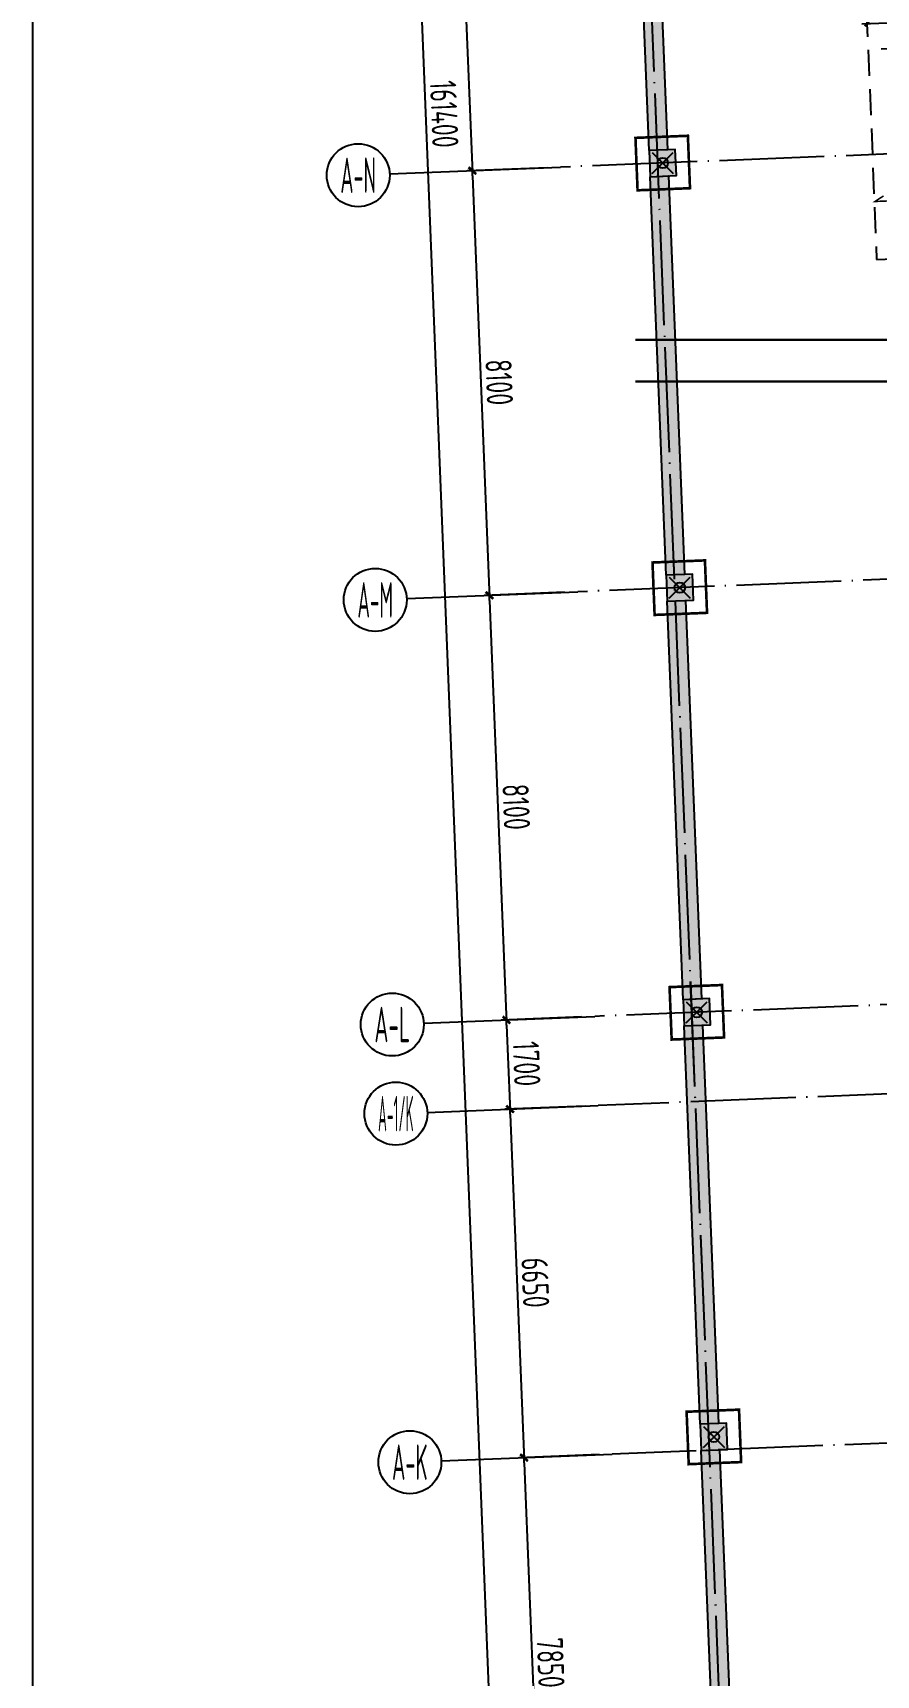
# Model space of a CAD drawing. Extents: x -57409 to 252654, y -8259 to 229119.
# Drawn here: x 23132 to 39206, y 101508 to 132811 of the extents above; entities that cross this region are included whole.
import ezdxf
from ezdxf.enums import TextEntityAlignment as Align

# ---------------------------------------------------------------- set-up
doc = ezdxf.new("R2010")
doc.units = 0
doc.header["$LTSCALE"] = 100
doc.header["$PDMODE"] = 35
doc.header["$PDSIZE"] = 200
doc.linetypes.add('DASHED', pattern=[0.75, 0.5, -0.25])
doc.linetypes.add('DOTE', pattern=[2.42, 2, -0.2, 0.02, -0.2])
doc.layers.get('0').update_dxf_attribs({"linetype": 'CONTINUOUS'})
doc.layers.get('Defpoints').update_dxf_attribs({"linetype": 'CONTINUOUS'})
for name, color, linetype in [('B-TEXT', 3, 'CONTINUOUS'), ('codim', 7, 'CONTINUOUS'), ('COLU', 7, 'CONTINUOUS'), ('CT', 2, 'CONTINUOUS'), ('dote', 253, 'DOTE'), ('h填实-柱墙', 254, 'CONTINUOUS'), ('Q-dote', 253, 'DOTE'), ('WALL', 3, 'CONTINUOUS'), ('Z-AXIS', 3, 'CONTINUOUS'), ('z柱下板带1', 60, 'CONTINUOUS'), ('板底钢筋', 24, 'CONTINUOUS')]:
    doc.layers.add(name, color=color, linetype=linetype)
doc.layers.add('mis', color=31, linetype='CONTINUOUS', plot=False)
doc.layers.add('重心计算', color=7, linetype='CONTINUOUS', plot=False)
doc.styles.add('_TCH_AXIS', font='tssdeng.shx', dxfattribs={"width": 0.7, "bigfont": 'tssdchn.shx'})
doc.styles.add('COMPLEX', font='tssdeng.shx', dxfattribs={"width": 0.7, "bigfont": 'tssdchn.shx'})
doc.styles.add('Jgcad-DIM', font='tssdeng.shx', dxfattribs={"width": 0.7, "bigfont": 'tssdchn.shx'})
doc.styles.add('TSSD_Dimension', font='tssdeng.shx', dxfattribs={"width": 0.7})
doc.dimstyles.new('TSSD_100_100$0', dxfattribs={"dimtxt": 300, "dimasz": 100, "dimexe": 100, "dimexo": 250, "dimgap": 100, "dimtad": 1, "dimdec": 0, "dimzin": 0, "dimdsep": 46, "dimtxsty": 'TSSD_Dimension', "dimblk": '_tsdbk', "dimblk1": '_tsdbk', "dimblk2": '_tsdbk', "dimsah": 1, "dimcen": 0, "dimdle": 100, "dimclrt": 7, "dimadec": 0, "dimazin": 0, "dimtfac": 1, "dimtdec": 0, "dimtix": 1, "dimtmove": 2, "dimatfit": 3, "dimldrblk": '_tsdbk', "dimfxl": 1, "dimtolj": 1, "dimtzin": 0, "dimarcsym": 0})

# ---------------------------------------------------------------- blocks, each defined once
blk = doc.blocks.new('_tsdbk')
blk.add_line((-1, 0), (0, 0))
at = {"const_width": 0.5}
blk.add_lwpolyline([(-0.7, -0.7), (0.7, 0.7)], dxfattribs=at)
blk = doc.blocks.new('*D95')
at = {"layer": 'Defpoints', "color": 0}
for p in [(32867, 138345), (33192, 130251), (31509, 130184)]:
    blk.add_point(p, dxfattribs=at)
at = {"layer": 'Z-AXIS', "color": 0, "lineweight": -2}
for p, q in [((32617, 138335), (31084, 138273)), ((31188, 138177), (31505, 130284)), ((32942, 130241), (31409, 130180))]:
    blk.add_line(p, q, dxfattribs=at)
at = {"layer": 'Z-AXIS', "color": 0, "lineweight": -2, "xscale": 100, "yscale": 100, "zscale": 100}
for p, rotation in [((31184, 138277), 92.29877300043938), ((31509, 130184), 272.2987730004394)]:
    blk.add_blockref('_tsdbk', p, dxfattribs=dict(at, rotation=rotation))
at = {"layer": 'Z-AXIS', "color": 7, "insert": (31696, 134245), "char_height": 500, "attachment_point": 5, "rotation": 272.2988, "style": 'TSSD_Dimension'}
blk.add_mtext('\\A1;8100', dxfattribs=at)
blk = doc.blocks.new('*D96')
at = {"layer": 'Defpoints', "color": 0}
for p in [(33192, 130251), (31834, 122090), (33517, 122158)]:
    blk.add_point(p, dxfattribs=at)
at = {"layer": 'Z-AXIS', "color": 0, "lineweight": -2}
for p, q in [((32942, 130241), (31409, 130180)), ((31513, 130084), (31830, 122190)), ((33267, 122148), (31734, 122086))]:
    blk.add_line(p, q, dxfattribs=at)
at = {"layer": 'Z-AXIS', "color": 0, "lineweight": -2, "xscale": 100, "yscale": 100, "zscale": 100}
for p, rotation in [((31509, 130184), 92.29877300043938), ((31834, 122090), 272.2987730004394)]:
    blk.add_blockref('_tsdbk', p, dxfattribs=dict(at, rotation=rotation))
at = {"layer": 'Z-AXIS', "color": 7, "insert": (32021, 126151), "char_height": 500, "attachment_point": 5, "rotation": 272.2988, "style": 'TSSD_Dimension'}
blk.add_mtext('\\A1;8100', dxfattribs=at)
blk = doc.blocks.new('*D97')
at = {"layer": 'Defpoints', "color": 0}
for p in [(33517, 122158), (32159, 113997), (33842, 114064)]:
    blk.add_point(p, dxfattribs=at)
at = {"layer": 'Z-AXIS', "color": 0, "lineweight": -2}
for p, q in [((33267, 122148), (31734, 122086)), ((31838, 121990), (32155, 114097)), ((33592, 114054), (32059, 113993))]:
    blk.add_line(p, q, dxfattribs=at)
at = {"layer": 'Z-AXIS', "color": 0, "lineweight": -2, "xscale": 100, "yscale": 100, "zscale": 100}
for p, rotation in [((31834, 122090), 92.29877300043938), ((32159, 113997), 272.2987730004394)]:
    blk.add_blockref('_tsdbk', p, dxfattribs=dict(at, rotation=rotation))
at = {"layer": 'Z-AXIS', "color": 7, "insert": (32346, 118058), "char_height": 500, "attachment_point": 5, "rotation": 272.2988, "style": 'TSSD_Dimension'}
blk.add_mtext('\\A1;8100', dxfattribs=at)
blk = doc.blocks.new('*D98')
at = {"layer": 'Defpoints', "color": 0}
for p in [(33910, 112366), (32494, 105654), (34177, 105721)]:
    blk.add_point(p, dxfattribs=at)
at = {"layer": 'Z-AXIS', "color": 0, "lineweight": -2}
for p, q in [((33660, 112356), (32127, 112294)), ((32231, 112198), (32490, 105754)), ((33927, 105711), (32394, 105650))]:
    blk.add_line(p, q, dxfattribs=at)
at = {"layer": 'Z-AXIS', "color": 0, "lineweight": -2, "xscale": 100, "yscale": 100, "zscale": 100}
for p, rotation in [((32227, 112298), 92.29877300043938), ((32494, 105654), 272.2987730004394)]:
    blk.add_blockref('_tsdbk', p, dxfattribs=dict(at, rotation=rotation))
at = {"layer": 'Z-AXIS', "color": 7, "insert": (32710, 108990), "char_height": 500, "attachment_point": 5, "rotation": 272.2988, "style": 'TSSD_Dimension'}
blk.add_mtext('\\A1;6650', dxfattribs=at)
blk = doc.blocks.new('*D99')
at = {"layer": 'Defpoints', "color": 0}
for p in [(34177, 105721), (32809, 97810), (34491, 97878)]:
    blk.add_point(p, dxfattribs=at)
at = {"layer": 'Z-AXIS', "color": 0, "lineweight": -2}
for p, q in [((33927, 105711), (32394, 105650)), ((32498, 105554), (32805, 97910)), ((34242, 97867), (32709, 97806))]:
    blk.add_line(p, q, dxfattribs=at)
at = {"layer": 'Z-AXIS', "color": 0, "lineweight": -2, "xscale": 100, "yscale": 100, "zscale": 100}
for p, rotation in [((32494, 105654), 92.29877300043938), ((32809, 97810), 272.2987730004394)]:
    blk.add_blockref('_tsdbk', p, dxfattribs=dict(at, rotation=rotation))
at = {"layer": 'Z-AXIS', "color": 7, "insert": (33001, 101746), "char_height": 500, "attachment_point": 5, "rotation": 272.2988, "style": 'TSSD_Dimension'}
blk.add_mtext('\\A1;7850', dxfattribs=at)
blk = doc.blocks.new('*D107')
at = {"layer": 'Defpoints', "color": 0}
for p in [(29911, 211986), (27387, 211884), (36385, 50715)]:
    blk.add_point(p, dxfattribs=at)
at = {"layer": 'Z-AXIS', "color": 0, "lineweight": -2}
for p, q in [((29661, 211976), (27287, 211880)), ((33856, 50714), (27391, 211784)), ((36135, 50705), (33760, 50610))]:
    blk.add_line(p, q, dxfattribs=at)
at = {"layer": 'Z-AXIS', "color": 0, "lineweight": -2, "xscale": 100, "yscale": 100, "zscale": 100}
for p, rotation in [((27387, 211884), 92.29877300043938), ((33860, 50614), 272.2987730004394)]:
    blk.add_blockref('_tsdbk', p, dxfattribs=dict(at, rotation=rotation))
at = {"layer": 'Z-AXIS', "color": 7, "insert": (30973, 131263), "char_height": 500, "attachment_point": 5, "rotation": 272.2988, "style": 'TSSD_Dimension'}
blk.add_mtext('\\A1;161400', dxfattribs=at)
blk = doc.blocks.new('_AXISO')
blk.add_circle((0, 0), 0.5)
at = {"layer": 'B-TEXT', "style": 'COMPLEX', "width": 1.450893}
blk.add_attdef('A', text='', height=0.56, dxfattribs=at).set_placement((0.249375, -0.28), (0.749375, -0.28), align=Align.FIT)
blk = doc.blocks.new('*D124')
at = {"layer": 'Defpoints', "color": 0}
for p in [(33842, 114064), (32227, 112298), (33910, 112366)]:
    blk.add_point(p, dxfattribs=at)
at = {"layer": 'Z-AXIS', "color": 0, "lineweight": -2}
for p, q in [((33592, 114054), (32059, 113993)), ((32163, 113897), (32223, 112398)), ((33660, 112356), (32127, 112294))]:
    blk.add_line(p, q, dxfattribs=at)
at = {"layer": 'Z-AXIS', "color": 0, "lineweight": -2, "xscale": 100, "yscale": 100, "zscale": 100}
for p, rotation in [((32159, 113997), 92.29877300043938), ((32227, 112298), 272.2987730004394)]:
    blk.add_blockref('_tsdbk', p, dxfattribs=dict(at, rotation=rotation))
at = {"layer": 'Z-AXIS', "color": 7, "insert": (32543, 113162), "char_height": 500, "attachment_point": 5, "rotation": 272.2988, "style": 'TSSD_Dimension'}
blk.add_mtext('\\A1;1700', dxfattribs=at)
blk = doc.blocks.new('_ArchTick')
at = {"color": 0, "linetype": 'ByBlock', "const_width": 0.4}
blk.add_lwpolyline([(-0.5, -0.5), (0.5, 0.5)], dxfattribs=at)
blk = doc.blocks.new('*D2079')
at = {"layer": 'codim', "color": 0, "lineweight": -2}
blk.add_line((38934, 132984), (40633, 133052), dxfattribs=at)
at = {"layer": 'codim', "color": 7, "lineweight": -2}
for p, q in [((39044, 132738), (39024, 133238)), ((40543, 132798), (40523, 133298))]:
    blk.add_line(p, q, dxfattribs=at)
at = {"layer": 'Defpoints', "color": 0}
for p in [(40533, 133048), (39054, 132488), (40553, 132549)]:
    blk.add_point(p, dxfattribs=at)
at = {"layer": 'codim', "color": 0, "lineweight": -2, "xscale": 100, "yscale": 100, "zscale": 100}
for p, rotation in [((39034, 132988), 182.2987729973688), ((40533, 133048), 2.298772997368808)]:
    blk.add_blockref('_ArchTick', p, dxfattribs=dict(at, rotation=rotation))
at = {"layer": 'codim', "color": 1, "insert": (39770, 133368), "char_height": 500, "attachment_point": 5, "rotation": 2.2988, "style": 'Jgcad-DIM'}
blk.add_mtext('\\A1;1500', dxfattribs=at)
blk = doc.blocks.new('1')
at = {"layer": 'dote', "ltscale": 10}
blk.add_line((458698, 592855), (587451, 458371), dxfattribs=at)
blk = doc.blocks.new('后浇带现场')
at = {"color": 6, "lineweight": 30}
for points in [[(662200, 674230), (718557, 674230), (718557, 624270), (707583, 624270), (707286, 620897), (700215, 616964), (698139, 620873), (664797, 619534)], [(662200, 673430), (717757, 673430), (717757, 625070), (706851, 625070), (706526, 621390), (700538, 618060), (698609, 621692), (664765, 620333)]]:
    blk.add_lwpolyline(points, dxfattribs=at)
at = {"layer": 'Q-dote', "ltscale": 10}
blk.add_line((659263, 761135), (666731, 575100), dxfattribs=at)
at = {"color": 1, "lineweight": 30, "rotation": 318.5460777723208}
blk.add_blockref('1', (-77006, 620463), dxfattribs=at)

msp = doc.modelspace()

# ---------------------------------------------------------------- hatches: boundary and pattern name
at = {"layer": 'h填实-柱墙'}
for points in [[(34573.1, 138163.2), (34922.8, 138177.2), (35227.6, 130583.4), (34877.9, 130569.3)], [(34898, 130069.7), (35397.6, 130089.8), (35377.5, 130589.4), (34877.9, 130569.3)], [(34898, 130069.7), (35247.7, 130083.8), (35552.5, 122489.9), (35202.8, 122475.8)], [(35222.9, 121976.2), (35722.5, 121996.3), (35702.4, 122495.9), (35202.8, 122475.8)], [(35222.9, 121976.2), (35572.6, 121990.3), (35877.4, 114396.4), (35527.7, 114382.4)], [(35547.8, 113882.8), (36047.4, 113902.8), (36027.3, 114402.4), (35527.7, 114382.4)], [(35547.8, 113882.8), (35897.5, 113896.8), (36202.3, 106302.9), (35852.6, 106288.9)], [(35872.7, 105789.3), (36372.3, 105809.3), (36352.2, 106308.9), (35852.6, 106288.9)], [(35872.7, 105789.3), (36222.4, 105803.3), (36527.2, 98209.4), (36177.5, 98195.4)]]:
    msp.add_hatch(color=256, dxfattribs=at).paths.add_polyline_path(points)

# ---------------------------------------------------------------- linework, layer by layer
at = {"layer": 'COLU'}
for points in [[(34898, 130069.7), (35397.6, 130089.8), (35377.5, 130589.4), (34877.9, 130569.3)], [(35222.9, 121976.2), (35722.5, 121996.3), (35702.4, 122495.9), (35202.8, 122475.8)], [(35547.8, 113882.8), (36047.4, 113902.8), (36027.3, 114402.4), (35527.7, 114382.4)], [(35872.7, 105789.3), (36372.3, 105809.3), (36352.2, 106308.9), (35852.6, 106288.9)]]:
    msp.add_lwpolyline(points, close=True, dxfattribs=at)
at = {"layer": 'CT', "const_width": 50}
for points in [[(34658.2, 129809.9), (35657.4, 129850), (35617.3, 130849.2), (34618.1, 130809.1)], [(34983.1, 121716.4), (35982.3, 121756.5), (35942.2, 122755.7), (34943, 122715.6)], [(35308, 113622.9), (36307.2, 113663), (36267.1, 114662.2), (35267.9, 114622.1)], [(35632.9, 105529.4), (36632.1, 105569.6), (36592, 106568.8), (35592.8, 106528.6)]]:
    msp.add_lwpolyline(points, close=True, dxfattribs=at)
at = {"layer": 'dote', "ltscale": 10}
for p, q in [((31684.2, 213867.8), (39152.2, 27832.6)), ((40633.3, 130550.2), (33191.9, 130251.4)), ((40958.2, 122456.7), (33516.8, 122158)), ((41283.1, 114363.2), (33841.7, 114064.5)), ((47346.5, 112905.2), (33909.9, 112365.8)), ((47863, 106270.6), (34176.6, 105721.2))]:
    msp.add_line(p, q, dxfattribs=at)
at = {"layer": 'mis'}
msp.add_lwpolyline([(23132, 229118.7), (252632, 229118.7), (252632, -6908), (23132, -6908)], close=True, dxfattribs=at)
at = {"layer": 'WALL'}
for points in [[(34573.1, 138163.2), (34922.8, 138177.2), (35227.6, 130583.4), (34877.9, 130569.3)], [(34898, 130069.7), (35247.7, 130083.8), (35552.5, 122489.9), (35202.8, 122475.8)], [(35222.9, 121976.2), (35572.6, 121990.3), (35877.4, 114396.4), (35527.7, 114382.4)], [(35547.8, 113882.8), (35897.5, 113896.8), (36202.3, 106302.9), (35852.6, 106288.9)], [(35872.7, 105789.3), (36222.4, 105803.3), (36527.2, 98209.4), (36177.5, 98195.4)]]:
    msp.add_lwpolyline(points, close=True, dxfattribs=at)
at = {"layer": 'Z-AXIS'}
for p, q in [((29932.7, 130120.6), (33191.9, 130251.4)), ((30257.6, 122027.1), (33516.8, 122158)), ((30582.5, 113933.6), (33841.7, 114064.5)), ((30650.7, 112235), (33909.9, 112365.8)), ((30917.4, 105590.4), (34176.6, 105721.2))]:
    msp.add_line(p, q, dxfattribs=at)
at = {"layer": 'z柱下板带1', "linetype": 'DASHED', "ltscale": 10}
msp.add_lwpolyline([(42212.3, 128611.9), (42051.9, 132608.7), (39054.3, 132488.4), (39214.7, 128491.6)], close=True, dxfattribs=at)
at = {"layer": '板底钢筋', "const_width": 30}
msp.add_lwpolyline([(41960.8, 129808.3), (42131.4, 129715.1), (39183.9, 129596.7), (39346.4, 129703.3)], dxfattribs=at)
at = {"layer": '重心计算', "color": 5}
for p in [(35137.7, 130329.5), (35137.7, 130329.5), (35462.6, 122236.1), (35462.6, 122236.1), (35787.5, 114142.6), (35787.5, 114142.6), (36112.4, 106049.1), (36112.4, 106049.1)]:
    msp.add_point(p, dxfattribs=at)

# ---------------------------------------------------------------- block references
at = {"color": 3, "lineweight": 30}
msp.add_blockref('后浇带现场', (-627579.1, -547267.4), dxfattribs=at)
at = {"layer": 'Z-AXIS'}
ref = msp.add_blockref('_AXISO', (29333.2, 130096.5), dxfattribs=dict(at, xscale=1199.999999999998, yscale=1200, zscale=1200, rotation=359.9996457873818))
ref.add_attrib('A', 'A-N', dxfattribs={"color": 7, "height": 678.82, "rotation": 359.99965, "style": '_TCH_AXIS', "width": 0.419355}).set_placement((28993.8, 129757.1), (29672.6, 129757.1), align=Align.FIT)
ref = msp.add_blockref('_AXISO', (29658.1, 122003.1), dxfattribs=dict(at, xscale=1199.999999999998, yscale=1200, zscale=1200, rotation=359.9996457873818))
ref.add_attrib('A', 'A-M', dxfattribs={"color": 7, "height": 678.82, "rotation": 359.99965, "style": '_TCH_AXIS', "width": 0.40625}).set_placement((29318.7, 121663.6), (29997.5, 121663.6), align=Align.FIT)
ref = msp.add_blockref('_AXISO', (29983, 113909.6), dxfattribs=dict(at, xscale=1199.999999999998, yscale=1200, zscale=1200, rotation=359.9996457873818))
ref.add_attrib('A', 'A-L', dxfattribs={"color": 7, "height": 678.82, "rotation": 359.99965, "style": '_TCH_AXIS', "width": 0.433333}).set_placement((29643.6, 113570.2), (30322.4, 113570.2), align=Align.FIT)
ref = msp.add_blockref('_AXISO', (30051.2, 112210.9), dxfattribs=dict(at, xscale=1199.999999999998, yscale=1200, zscale=1200, rotation=359.9996457873818))
ref.add_attrib('A', 'A-1/K', dxfattribs={"color": 7, "height": 678.82, "rotation": 359.99965, "style": '_TCH_AXIS', "width": 0.254902}).set_placement((29711.8, 111871.5), (30390.6, 111871.5), align=Align.FIT)
ref = msp.add_blockref('_AXISO', (30317.9, 105566.3), dxfattribs=dict(at, xscale=1199.999999999998, yscale=1200, zscale=1200, rotation=359.9996457873818))
ref.add_attrib('A', 'A-K', dxfattribs={"color": 7, "height": 678.82, "rotation": 359.99965, "style": '_TCH_AXIS', "width": 0.419355}).set_placement((29978.5, 105226.9), (30657.3, 105226.9), align=Align.FIT)

# ---------------------------------------------------------------- dimensions: what is measured, and where the dimension line sits
at = {"layer": 'codim'}
dim = msp.add_linear_dim(base=(40533, 133048.1), p1=(39054.3, 132488.4), p2=(40553.1, 132548.5), angle=2.29877, dimstyle='TSSD_100_100$0', override={"dimtxt": 500, "dimexe": 250, "dimtxsty": 'Jgcad-DIM', "dimblk": 'ArchTick', "dimblk1": 'ArchTick', "dimblk2": 'ArchTick', "dimclre": 7, "dimclrt": 1, "dimadec": 3}, dxfattribs=at)
dim.commit()
dim.dimension.update_dxf_attribs({"geometry": '*D2079', "text_midpoint": (39769.6, 133367.8)})
at = {"layer": 'Z-AXIS'}
for base, p1, p2, picture, middle in [((27386.6, 211884.3), (36384.7, 50715.5), (29910.9, 211985.6), '*D107', (30973.2, 131263.3)), ((31509, 130183.9), (32867, 138344.9), (33191.9, 130251.4), '*D95', (31696.2, 134244.7)), ((31833.9, 122090.4), (33191.9, 130251.4), (33516.8, 122158), '*D96', (32021.1, 126151.2)), ((32158.8, 113996.9), (33516.8, 122158), (33841.7, 114064.5), '*D97', (32346, 118057.7)), ((32226.9, 112298.3), (33841.7, 114064.5), (33909.9, 112365.8), '*D124', (32542.6, 113161.6)), ((32493.7, 105653.6), (33909.9, 112365.8), (34176.6, 105721.2), '*D98', (32710, 108990)), ((32808.5, 97810), (34176.6, 105721.2), (34491.5, 97877.5), '*D99', (33000.8, 101745.8))]:
    dim = msp.add_linear_dim(base=base, p1=p1, p2=p2, angle=92.29877, dimstyle='TSSD_100_100$0', override={"dimtxt": 500}, dxfattribs=at)
    dim.commit()
    dim.dimension.update_dxf_attribs({"geometry": picture, "text_midpoint": middle})

doc.saveas('drawing.dxf')
